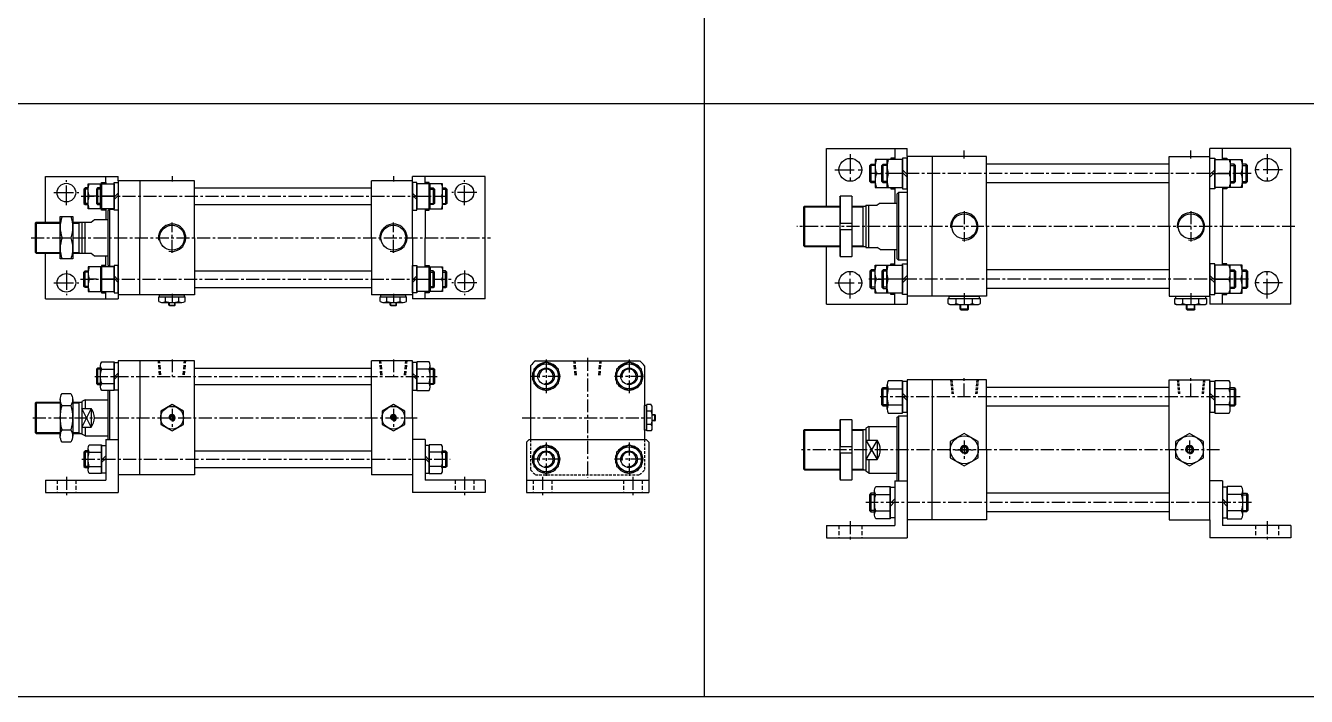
# Model space of a CAD drawing. Extents: x -819 to 7462, y 0 to 3630.
# Drawn here: x 2101 to 3336, y 2336 to 2983 of the extents above; entities that cross this region are included whole.
import ezdxf

# ---------------------------------------------------------------- set-up
doc = ezdxf.new("R2010")
doc.units = 0
doc.header["$LTSCALE"] = 10
doc.header["$MEASUREMENT"] = 0
for name, pattern in [('CENTER', [2, 1.25, -0.25, 0.25, -0.25]), ('CENTERX2', [4, 2.5, -0.5, 0.5, -0.5]), ('HIDDEN', [0.375, 0.25, -0.125]), ('HIDDENX2', [0.75, 0.5, -0.25])]:
    doc.linetypes.add(name, pattern=pattern)
doc.layers.get('0').update_dxf_attribs({"linetype": 'CONTINUOUS'})
for name, color, linetype in [('CEN', 1, 'CENTERX2'), ('CENTER', 1, 'CENTER'), ('DIM', 2, 'CONTINUOUS'), ('HID', 2, 'HIDDENX2'), ('Line', 7, 'CONTINUOUS'), ('ML', 7, 'CONTINUOUS'), ('THIN', 3, 'CONTINUOUS'), ('외형선', 3, 'CONTINUOUS'), ('중심선', 1, 'CENTER')]:
    doc.layers.add(name, color=color, linetype=linetype)

msp = doc.modelspace()

# ---------------------------------------------------------------- linework, layer by layer
for p, q in [((2755.7, 2336), (2755.7, 3630)), ((0, 2908), (4477.3, 2908)), ((2239, 2713.5), (2239.5, 2713)), ((2239, 2713.5), (2245, 2713.5)), ((2239.5, 2713), (2244.5, 2713)), ((2245, 2713.5), (2244.5, 2713)), ((2452.5, 2713.5), (2453, 2713)), ((2452.5, 2713.5), (2458.5, 2713.5)), ((2453, 2713), (2458, 2713)), ((2458.5, 2713.5), (2458, 2713)), ((2707.7, 2601.7), (2707.7, 2607.7)), ((2707.7, 2607.7), (2708.2, 2607.2)), ((2708.2, 2602.2), (2708.2, 2607.2)), ((2707.7, 2601.7), (2708.2, 2602.2)), ((0, 2336), (4477.3, 2336))]:
    msp.add_line(p, q)
at = {"color": 7, "linetype": 'Continuous'}
for p, q in [((2229.3, 2717), (2229.3, 2721.4)), ((2229.3, 2721.4), (2242, 2721.4)), ((2230, 2723.4), (2254, 2723.4)), ((2230, 2721.4), (2230, 2723.4)), ((2235.7, 2717), (2235.7, 2721.4)), ((2242, 2721.4), (2254.7, 2721.4)), ((2248.4, 2717), (2248.4, 2721.4)), ((2254, 2721.4), (2254, 2723.4)), ((2254.7, 2717), (2254.7, 2721.4)), ((2442.8, 2717), (2442.8, 2721.4)), ((2442.8, 2721.4), (2455.5, 2721.4)), ((2443.5, 2723.4), (2467.5, 2723.4)), ((2443.5, 2721.4), (2443.5, 2723.4)), ((2449.2, 2717), (2449.2, 2721.4)), ((2455.5, 2721.4), (2468.2, 2721.4)), ((2461.9, 2717), (2461.9, 2721.4)), ((2467.5, 2721.4), (2467.5, 2723.4)), ((2468.2, 2717), (2468.2, 2721.4)), ((2990.7, 2714.9), (2990.7, 2719.9)), ((2990.7, 2719.9), (2997, 2719.9)), ((2991.7, 2719.9), (2991.7, 2721.9)), ((2991.7, 2721.9), (3020.8, 2721.9)), ((2997, 2719.9), (3021.8, 2719.9)), ((2998.5, 2714.9), (2998.5, 2719.9)), ((3014, 2714.9), (3014, 2719.9)), ((3020.8, 2719.9), (3020.8, 2721.9)), ((3021.8, 2714.9), (3021.8, 2719.9)), ((3209.2, 2714.9), (3209.2, 2719.9)), ((3209.2, 2719.9), (3215.5, 2719.9)), ((3210.2, 2719.9), (3210.2, 2721.9)), ((3210.2, 2721.9), (3239.3, 2721.9)), ((3215.5, 2719.9), (3240.3, 2719.9)), ((3217, 2714.9), (3217, 2719.9)), ((3232.5, 2714.9), (3232.5, 2719.9)), ((3239.3, 2719.9), (3239.3, 2721.9)), ((3240.3, 2714.9), (3240.3, 2719.9)), ((2232.5, 2716), (2251.5, 2716)), ((2239, 2713.5), (2239, 2716)), ((2245, 2713.5), (2245, 2716)), ((2446, 2716), (2465, 2716)), ((2452.5, 2713.5), (2452.5, 2716)), ((2458.5, 2713.5), (2458.5, 2716)), ((2993.8, 2713.9), (3018.7, 2713.9)), ((3002.2, 2714.1), (3002.2, 2714.1)), ((3002.2, 2709.4), (3002.2, 2713.9)), ((3002.2, 2709.4), (3002.7, 2708.9)), ((3010.2, 2709.4), (3002.2, 2709.4)), ((3002.7, 2708.9), (3009.7, 2708.9)), ((3010.2, 2709.4), (3009.7, 2708.9)), ((3010.2, 2709.4), (3010.2, 2713.9)), ((3212.3, 2713.9), (3237.2, 2713.9)), ((3220.7, 2714.1), (3220.7, 2714.1)), ((3220.7, 2709.4), (3220.7, 2713.9)), ((3220.7, 2709.4), (3221.2, 2708.9)), ((3228.7, 2709.4), (3220.7, 2709.4)), ((3221.2, 2708.9), (3228.2, 2708.9)), ((3228.7, 2709.4), (3228.2, 2708.9)), ((3228.7, 2709.4), (3228.7, 2713.9)), ((2697.8, 2592.7), (2697.8, 2616.7)), ((2699.8, 2616.7), (2697.8, 2616.7)), ((2704.2, 2617.4), (2699.8, 2617.4)), ((2699.8, 2604.7), (2699.8, 2617.4)), ((2704.2, 2611.1), (2699.8, 2611.1)), ((2705.2, 2595.2), (2705.2, 2614.2)), ((2707.7, 2607.7), (2705.2, 2607.7)), ((2699.8, 2592), (2699.8, 2604.7)), ((2704.2, 2598.4), (2699.8, 2598.4)), ((2707.7, 2601.7), (2705.2, 2601.7)), ((2699.8, 2592.7), (2697.8, 2592.7)), ((2704.2, 2592), (2699.8, 2592))]:
    msp.add_line(p, q, dxfattribs=at)
for points in [[(2231, 2598.4), (2242, 2592), (2253, 2598.4), (2253, 2611.1), (2242, 2617.4), (2231, 2611.1)], [(2444.5, 2598.4), (2455.5, 2592), (2466.5, 2598.4), (2466.5, 2611.1), (2455.5, 2617.4), (2444.5, 2611.1)], [(2241.1, 2606.2), (2240.3, 2604.7), (2241.1, 2603.2), (2242.9, 2603.2), (2243.7, 2604.7), (2242.9, 2606.2)], [(2454.6, 2606.2), (2453.8, 2604.7), (2454.6, 2603.2), (2456.4, 2603.2), (2457.2, 2604.7), (2456.4, 2606.2)], [(2992.7, 2566.1), (3006.2, 2558.3), (3019.7, 2566.1), (3019.7, 2581.7), (3006.2, 2589.5), (2992.7, 2581.7)], [(3210, 2566.1), (3223.5, 2558.3), (3237, 2566.1), (3237, 2581.7), (3223.5, 2589.5), (3210, 2581.7)], [(3004.8, 2576.4), (3003.4, 2573.9), (3004.8, 2571.4), (3007.7, 2571.4), (3009.1, 2573.9), (3007.7, 2576.4)], [(3222.1, 2576.4), (3220.6, 2573.9), (3222.1, 2571.4), (3224.9, 2571.4), (3226.4, 2573.9), (3224.9, 2576.4)]]:
    msp.add_lwpolyline(points, close=True, dxfattribs=at)
for centre, radius in [((2242, 2604.7), 11), ((2242, 2604.7), 2.5), ((2455.5, 2604.7), 11), ((2455.5, 2604.7), 2.5), ((3006.2, 2573.9), 13.5), ((3223.5, 2573.9), 13.5), ((3006.2, 2573.9), 3.5), ((3223.5, 2573.9), 3.5)]:
    msp.add_circle(centre, radius, dxfattribs=at)
for centre, radius, start, end in [((2232.5, 2721.6), 5.62, 235.6158, 270), ((2232.5, 2721.6), 5.62, 235.6158, 304.3842), ((2242, 2737), 21, 252.412, 270), ((2242, 2737), 21, 270, 287.588), ((2251.5, 2721.6), 5.62, 235.6158, 304.3842), ((2446, 2721.6), 5.62, 235.6158, 270), ((2446, 2721.6), 5.62, 235.6158, 304.3842), ((2455.5, 2737), 21, 252.412, 270), ((2455.5, 2737), 21, 270, 287.588), ((2465, 2721.6), 5.62, 235.6158, 304.3842), ((2993.8, 2719.5), 5.62, 235.6158, 270), ((2994.6, 2722.1), 8.22, 241.7006, 298.2994), ((3006.2, 2745.2), 31.3, 255.6172, 270.0141), ((3006.3, 2745.2), 31.3, 269.9859, 284.3828), ((3017.9, 2722.1), 8.22, 241.7006, 298.2994), ((3212.3, 2719.5), 5.62, 235.6158, 270), ((3213.1, 2722.1), 8.22, 241.7006, 298.2994), ((3224.7, 2745.2), 31.3, 255.6172, 270.0141), ((3224.8, 2745.2), 31.3, 269.9859, 284.3828), ((3236.4, 2722.1), 8.22, 241.7006, 298.2994), ((2699.6, 2614.2), 5.62, 325.6158, 34.3842), ((2684.2, 2604.7), 21, 0, 17.588), ((2684.2, 2604.7), 21, 342.412, 0), ((2699.6, 2595.2), 5.62, 325.6158, 34.3842), ((2699.6, 2595.2), 5.62, 325.6158, 0)]:
    msp.add_arc(centre, radius, start, end, dxfattribs=at)
at = {"layer": 'CEN', "color": 1, "linetype": 'CENTER', "ltscale": 1.5}
for p, q in [((2896.2, 2858.9), (2896.2, 2828.9)), ((3298.2, 2858.9), (3298.2, 2828.9)), ((2881.2, 2843.9), (2911.2, 2843.9)), ((3313.2, 2843.9), (3283.2, 2843.9)), ((2140, 2809.9), (2140, 2833.9)), ((2524, 2809.9), (2524, 2833.9)), ((2128, 2821.9), (2152, 2821.9)), ((2536, 2821.9), (2512, 2821.9)), ((2140, 2746.9), (2140, 2722.9)), ((2524, 2746.9), (2524, 2722.9)), ((2896.2, 2719.9), (2896.2, 2749.9)), ((3298.2, 2719.9), (3298.2, 2749.9)), ((2128, 2734.9), (2152, 2734.9)), ((2536, 2734.9), (2512, 2734.9)), ((2881.2, 2734.9), (2911.2, 2734.9)), ((3313.2, 2734.9), (3283.2, 2734.9))]:
    msp.add_line(p, q, dxfattribs=at)
at = {"layer": 'CEN', "color": 1, "linetype": 'CENTER'}
for p, q in [((2140, 2547.7), (2140, 2529.7)), ((2524, 2547.7), (2524, 2529.7)), ((2599.3, 2547.7), (2599.3, 2529.7)), ((2686.3, 2547.7), (2686.3, 2529.7)), ((2896.2, 2504.9), (2896.2, 2484.9)), ((3298.2, 2504.9), (3298.2, 2484.9))]:
    msp.add_line(p, q, dxfattribs=at)
at = {"layer": 'CENTER'}
for p, q in [((2602.8, 2660.8), (2602.8, 2628.6)), ((2682.8, 2660.8), (2682.8, 2628.6)), ((2616.8, 2644.7), (2588.8, 2644.7)), ((2696.8, 2644.7), (2668.8, 2644.7)), ((2602.8, 2580.8), (2602.8, 2548.6)), ((2682.8, 2580.8), (2682.8, 2548.6)), ((2616.8, 2564.7), (2588.8, 2564.7)), ((2696.8, 2564.7), (2668.8, 2564.7))]:
    msp.add_line(p, q, dxfattribs=at)
at = {"layer": 'DIM'}
for p, q in [((2239.5, 2713), (2239.5, 2716)), ((2244.5, 2713), (2244.5, 2716)), ((2453, 2713), (2453, 2716)), ((2458, 2713), (2458, 2716)), ((2708.2, 2607.2), (2705.2, 2607.2)), ((2708.2, 2602.2), (2705.2, 2602.2))]:
    msp.add_line(p, q, dxfattribs=at)
for centre in [(2242, 2604.7), (2455.5, 2604.7)]:
    msp.add_arc(centre, 3, 270, 180, dxfattribs=at)
at = {"layer": 'HID', "color": 6, "linetype": 'HIDDEN', "ltscale": 1.5}
for p, q in [((2131, 2544.7), (2131, 2532.7)), ((2149, 2544.7), (2149, 2532.7)), ((2515, 2544.7), (2515, 2532.7)), ((2533, 2544.7), (2533, 2532.7)), ((2590.3, 2544.7), (2590.3, 2532.7)), ((2608.3, 2544.7), (2608.3, 2532.7)), ((2677.3, 2544.7), (2677.3, 2532.7)), ((2695.3, 2544.7), (2695.3, 2532.7)), ((2885.2, 2500.9), (2885.2, 2488.9)), ((2907.2, 2500.9), (2907.2, 2488.9)), ((3287.2, 2500.9), (3287.2, 2488.9)), ((3309.2, 2500.9), (3309.2, 2488.9))]:
    msp.add_line(p, q, dxfattribs=at)
at = {"layer": 'Line', "color": 6, "linetype": 'HIDDEN'}
for p, q in [((2993, 2641.4), (2994.3, 2627.4)), ((2994.2, 2641.4), (2995.5, 2626.8)), ((3018.3, 2641.4), (3017, 2626.8)), ((3019.5, 2641.4), (3018.2, 2627.4)), ((3211.5, 2641.4), (3212.8, 2627.4)), ((3212.7, 2641.4), (3214, 2626.8)), ((3236.8, 2641.4), (3235.5, 2626.8)), ((3238, 2641.4), (3236.7, 2627.4))]:
    msp.add_line(p, q, dxfattribs=at)
at = {"layer": 'ML'}
for p, q in [((2873.2, 2864.4), (2951.2, 2864.4)), ((2873.2, 2808.9), (2873.2, 2864.4)), ((2939.2, 2864.4), (2939.2, 2853.9)), ((2951.2, 2856.9), (2951.2, 2864.4)), ((2951.2, 2856.9), (2951.2, 2721.9)), ((2975.2, 2856.9), (2951.2, 2856.9)), ((3210.3, 2856.9), (3236.7, 2856.9)), ((3321.2, 2864.4), (3243.2, 2864.4)), ((3255.2, 2853.9), (3255.2, 2864.4)), ((3321.2, 2789.4), (3321.2, 2864.4)), ((2916.5, 2831.4), (2916.5, 2849.4)), ((2928, 2831.4), (2928, 2849.4)), ((2939.2, 2853.9), (2939.2, 2853.9)), ((2946.6, 2844), (2951.2, 2839.4)), ((3247.8, 2844), (3243.2, 2839.4)), ((3255.2, 2853.9), (3255.2, 2853.9)), ((3266.5, 2831.4), (3266.5, 2849.4)), ((3278, 2831.4), (3278, 2849.4)), ((2120, 2793.4), (2120, 2837.4)), ((2120, 2837.4), (2190, 2837.4)), ((2178, 2830.5), (2178, 2837.4)), ((2190, 2833.4), (2190, 2837.4)), ((2190, 2833.4), (2190, 2719.4)), ((2211, 2833.4), (2190, 2833.4)), ((2544, 2837.4), (2474, 2837.4)), ((2474, 2833.4), (2474, 2837.4)), ((2486, 2830.5), (2486, 2837.4)), ((2544, 2778.4), (2544, 2837.4)), ((2921.4, 2840.4), (2926.6, 2840.4)), ((2946.6, 2840.4), (2932.9, 2840.4)), ((2946.6, 2841.4), (2951.2, 2836.8)), ((3247.8, 2841.4), (3243.2, 2836.8)), ((3247.8, 2840.4), (3261.6, 2840.4)), ((3273.1, 2840.4), (3267.8, 2840.4)), ((2158.1, 2826.4), (2158.1, 2810.4)), ((2169, 2818.4), (2162.1, 2818.4)), ((2170.1, 2826.4), (2170.1, 2810.4)), ((2186, 2818.4), (2174.1, 2818.4)), ((2186, 2817.5), (2190, 2821.5)), ((2186, 2815.3), (2190, 2819.3)), ((2478, 2817.5), (2474, 2821.5)), ((2478, 2815.3), (2474, 2819.3)), ((2478, 2818.4), (2489.9, 2818.4)), ((2493.9, 2826.4), (2493.9, 2810.4)), ((2495, 2818.4), (2501.9, 2818.4)), ((2505.9, 2826.4), (2505.9, 2810.4)), ((2886.1, 2817.9), (2886.6, 2818.4)), ((2886.1, 2817.9), (2886.1, 2760.9)), ((2886.6, 2818.4), (2886.6, 2792.4)), ((2897.6, 2818.4), (2886.6, 2818.4)), ((2897.6, 2818.4), (2897.6, 2792.4)), ((2897.6, 2818.4), (2898.1, 2817.9)), ((2898.1, 2760.9), (2898.1, 2817.9)), ((2939.2, 2826.9), (2939.2, 2811.9)), ((2941.2, 2820.4), (2942.7, 2821.9)), ((2941.2, 2820.4), (2941.2, 2758.4)), ((2942.7, 2821.9), (2942.7, 2756.9)), ((3255.2, 2826.9), (3255.2, 2789.4)), ((2178, 2805.1), (2178, 2795.9)), ((2180, 2804.4), (2181.5, 2805.9)), ((2181.5, 2805.9), (2181.5, 2750.9)), ((2486, 2805.1), (2486, 2778.4)), ((2851.2, 2807.9), (2852.2, 2808.9)), ((2851.2, 2807.9), (2851.2, 2770.9)), ((2852.2, 2808.9), (2852.2, 2769.9)), ((2908.2, 2808.9), (2908.2, 2769.9)), ((2911.2, 2809.9), (2911.2, 2768.9)), ((2914.2, 2768.9), (2914.2, 2809.9)), ((2925.2, 2811.9), (2922.2, 2809.9)), ((2110, 2792.4), (2111, 2793.4)), ((2110, 2792.4), (2110, 2764.4)), ((2111, 2793.4), (2111, 2763.4)), ((2152, 2793.4), (2152, 2763.4)), ((2155, 2793.4), (2155, 2763.4)), ((2158, 2763.4), (2158, 2793.4)), ((2164, 2793.4), (2167, 2795.9)), ((2180, 2804.4), (2180, 2752.4)), ((2886.1, 2792.4), (2898.1, 2792.4)), ((2886.1, 2786.4), (2898.1, 2786.4)), ((2886.6, 2786.4), (2886.6, 2760.4)), ((2897.6, 2786.4), (2897.6, 2760.4)), ((3255.2, 2751.9), (3255.2, 2789.4)), ((3321.2, 2714.4), (3321.2, 2789.4)), ((2135.9, 2778.4), (2144.2, 2778.4)), ((2486, 2751.7), (2486, 2778.4)), ((2544, 2719.4), (2544, 2778.4)), ((2851.2, 2770.9), (2852.2, 2769.9)), ((2873.2, 2714.4), (2873.2, 2769.9)), ((2925.2, 2766.9), (2922.2, 2768.9)), ((2110, 2764.4), (2111, 2763.4)), ((2120, 2719.4), (2120, 2763.4)), ((2164, 2763.4), (2167, 2760.9)), ((2178, 2751.7), (2178, 2760.9)), ((2886.1, 2760.9), (2886.6, 2760.4)), ((2886.6, 2760.4), (2897.6, 2760.4)), ((2897.6, 2760.4), (2898.1, 2760.9)), ((2939.2, 2751.9), (2939.2, 2766.9)), ((2942.7, 2756.9), (2941.2, 2758.4)), ((2158.1, 2730.4), (2158.1, 2746.4)), ((2180, 2752.4), (2181.5, 2750.9)), ((2493.9, 2730.4), (2493.9, 2746.4)), ((2505.9, 2730.4), (2505.9, 2746.4)), ((2916.5, 2747.4), (2916.5, 2729.4)), ((2928, 2747.4), (2928, 2729.4)), ((3266.5, 2747.4), (3266.5, 2729.4)), ((3278, 2747.4), (3278, 2729.4)), ((2169, 2738.4), (2162.1, 2738.4)), ((2186, 2738.4), (2174.1, 2738.4)), ((2186, 2741.5), (2190, 2737.5)), ((2186, 2739.3), (2190, 2735.3)), ((2478, 2741.5), (2474, 2737.5)), ((2478, 2739.3), (2474, 2735.3)), ((2478, 2738.4), (2489.9, 2738.4)), ((2495, 2738.4), (2501.9, 2738.4)), ((2921.4, 2738.4), (2926.6, 2738.4)), ((2946.6, 2738.4), (2932.9, 2738.4)), ((2946.6, 2737.4), (2951.2, 2742)), ((2946.6, 2734.8), (2951.2, 2739.4)), ((3247.8, 2737.4), (3243.2, 2742)), ((3247.8, 2734.8), (3243.2, 2739.4)), ((3247.8, 2738.4), (3261.6, 2738.4)), ((3273.1, 2738.4), (3267.8, 2738.4)), ((2120, 2719.4), (2190, 2719.4)), ((2178, 2719.4), (2178, 2726.3)), ((2211, 2723.4), (2190, 2723.4)), ((2544, 2719.4), (2474, 2719.4)), ((2486, 2719.4), (2486, 2726.3)), ((2939.2, 2714.4), (2939.2, 2724.9)), ((2939.2, 2724.9), (2939.2, 2724.9)), ((2975.2, 2721.9), (2951.2, 2721.9)), ((2951.2, 2721.9), (2951.2, 2714.4)), ((3243.2, 2721.9), (3243.2, 2714.4)), ((3255.2, 2714.4), (3255.2, 2724.9)), ((3255.2, 2724.9), (3255.2, 2724.9)), ((2873.2, 2714.4), (2951.2, 2714.4)), ((3321.2, 2714.4), (3243.2, 2714.4)), ((2211, 2659.7), (2190, 2659.7)), ((2190, 2659.7), (2190, 2549.7)), ((2592.5, 2659.7), (2693, 2659.7)), ((2170.1, 2652.7), (2170.1, 2636.7)), ((2173, 2634.3), (2173, 2655.1)), ((2174.1, 2651.7), (2186, 2651.7)), ((2186, 2643.9), (2190, 2647.9)), ((2186, 2641.6), (2190, 2645.6)), ((2478, 2643.9), (2474, 2647.9)), ((2478, 2641.6), (2474, 2645.6)), ((2489.9, 2651.7), (2478, 2651.7)), ((2491, 2634.3), (2491, 2655.1)), ((2493.9, 2652.7), (2493.9, 2636.7)), ((2587.8, 2655), (2587.8, 2583.7)), ((2697.8, 2655), (2697.8, 2583.7)), ((2174.1, 2637.8), (2186, 2637.8)), ((2489.9, 2637.8), (2478, 2637.8)), ((2928, 2615.9), (2928, 2633.9)), ((2931.6, 2636.6), (2931.6, 2613.2)), ((2932.9, 2632.7), (2946.6, 2632.7)), ((2975.2, 2641.4), (2951.2, 2641.4)), ((2951.2, 2641.4), (2951.2, 2506.4)), ((3210.3, 2641.4), (3236.7, 2641.4)), ((3261.6, 2632.7), (3247.8, 2632.7)), ((3262.8, 2613.2), (3262.8, 2636.6)), ((3266.5, 2633.9), (3266.5, 2615.9)), ((2110, 2618.7), (2111, 2619.7)), ((2111, 2619.7), (2111, 2589.7)), ((2134.1, 2622.3), (2134.1, 2587.1)), ((2146.1, 2622.3), (2146.1, 2587.1)), ((2152, 2619.7), (2152, 2589.7)), ((2158, 2622.2), (2155, 2620.5)), ((2155, 2620.5), (2155, 2589)), ((2158, 2622.2), (2158, 2613.7)), ((2180, 2630.9), (2180, 2583.7)), ((2181.5, 2630.9), (2181.5, 2583.7)), ((2946.6, 2628.5), (2951.2, 2623.9)), ((2946.6, 2625.9), (2951.2, 2621.3)), ((3247.8, 2623.9), (3243.2, 2628.5)), ((3247.8, 2621.3), (3243.2, 2625.9)), ((2110, 2618.7), (2110, 2590.7)), ((2135.9, 2616.5), (2144.2, 2616.5)), ((2155, 2613.7), (2164, 2613.7)), ((2164, 2613.7), (2164, 2595.7)), ((2932.9, 2617.1), (2946.6, 2617.1)), ((3261.6, 2617.1), (3247.8, 2617.1)), ((2155, 2595.7), (2164, 2595.7)), ((2158, 2595.7), (2158, 2587.2)), ((2886.1, 2602.4), (2886.6, 2602.9)), ((2886.1, 2602.4), (2886.1, 2545.4)), ((2886.6, 2602.9), (2886.6, 2576.9)), ((2897.6, 2602.9), (2886.6, 2602.9)), ((2897.6, 2602.9), (2897.6, 2576.9)), ((2897.6, 2602.9), (2898.1, 2602.4)), ((2898.1, 2545.4), (2898.1, 2602.4)), ((2914.2, 2596.4), (2911.2, 2594.7)), ((2911.2, 2594.7), (2911.2, 2553.1)), ((2914.2, 2596.4), (2914.2, 2583.2)), ((2941.2, 2604.9), (2942.7, 2606.4)), ((2941.2, 2604.9), (2941.2, 2543.9)), ((2942.7, 2606.4), (2942.7, 2543.9)), ((2110, 2590.7), (2111, 2589.7)), ((2135.9, 2593), (2144.2, 2593)), ((2158, 2587.2), (2155, 2589)), ((2178, 2583.7), (2178, 2544.7)), ((2178, 2583.7), (2190, 2583.7)), ((2486, 2583.7), (2474, 2583.7)), ((2486, 2583.7), (2486, 2544.7)), ((2586.3, 2583.7), (2583.8, 2581.2)), ((2586.3, 2583.7), (2699.3, 2583.7)), ((2699.3, 2583.7), (2701.8, 2581.2)), ((2851.2, 2592.4), (2852.2, 2593.4)), ((2851.2, 2592.4), (2851.2, 2555.4)), ((2852.2, 2593.4), (2852.2, 2554.4)), ((2908.2, 2593.4), (2908.2, 2554.4)), ((2911.2, 2583.2), (2922.2, 2583.2)), ((2922.2, 2583.2), (2922.2, 2564.6)), ((2158.1, 2572.7), (2158.1, 2556.7)), ((2161, 2554.3), (2161, 2575.1)), ((2162.1, 2571.7), (2174, 2571.7)), ((2501.9, 2571.7), (2490, 2571.7)), ((2503, 2554.3), (2503, 2575.1)), ((2505.9, 2572.7), (2505.9, 2556.7)), ((2583.8, 2581.2), (2583.8, 2532.7)), ((2701.8, 2581.2), (2701.8, 2532.7)), ((2886.1, 2576.9), (2898.1, 2576.9)), ((2886.1, 2570.9), (2898.1, 2570.9)), ((2886.6, 2570.9), (2886.6, 2544.9)), ((2897.6, 2570.9), (2897.6, 2544.9)), ((2162.1, 2557.8), (2174, 2557.8)), ((2174, 2563.9), (2178, 2567.9)), ((2174, 2561.6), (2178, 2565.6)), ((2490, 2563.9), (2486, 2567.9)), ((2490, 2561.6), (2486, 2565.6)), ((2501.9, 2557.8), (2490, 2557.8)), ((2911.2, 2564.6), (2922.2, 2564.6)), ((2914.2, 2564.6), (2914.2, 2551.4)), ((2211, 2549.7), (2190, 2549.7)), ((2190, 2549.7), (2190, 2532.7)), ((2474, 2549.7), (2474, 2532.7)), ((2851.2, 2555.4), (2852.2, 2554.4)), ((2886.1, 2545.4), (2886.6, 2544.9)), ((2897.6, 2544.9), (2898.1, 2545.4)), ((2914.2, 2551.4), (2911.2, 2553.1)), ((2120, 2544.7), (2120, 2532.7)), ((2120, 2544.7), (2178, 2544.7)), ((2544, 2544.7), (2486, 2544.7)), ((2544, 2544.7), (2544, 2532.7)), ((2583.8, 2544.7), (2701.8, 2544.7)), ((2886.6, 2544.9), (2897.6, 2544.9)), ((2919.6, 2511.2), (2919.6, 2534.6)), ((2939.2, 2543.9), (2939.2, 2500.9)), ((2939.2, 2543.9), (2951.2, 2543.9)), ((3255.2, 2543.9), (3243.2, 2543.9)), ((3255.2, 2543.9), (3255.2, 2500.9)), ((3274.8, 2511.2), (3274.8, 2534.6)), ((2120, 2532.7), (2190, 2532.7)), ((2544, 2532.7), (2474, 2532.7)), ((2583.8, 2532.7), (2701.8, 2532.7)), ((2916, 2531.9), (2916, 2513.9)), ((2920.9, 2530.7), (2934.6, 2530.7)), ((2934.6, 2521.9), (2939.2, 2526.5)), ((2934.6, 2519.3), (2939.2, 2523.9)), ((3259.8, 2521.9), (3255.2, 2526.5)), ((3259.8, 2519.3), (3255.2, 2523.9)), ((3273.6, 2530.7), (3259.8, 2530.7)), ((3278.5, 2531.9), (3278.5, 2513.9)), ((2920.9, 2515.1), (2934.6, 2515.1)), ((3273.6, 2515.1), (3259.8, 2515.1)), ((2873.2, 2500.9), (2873.2, 2488.9)), ((2873.2, 2500.9), (2939.2, 2500.9)), ((2975.2, 2506.4), (2951.2, 2506.4)), ((2951.2, 2506.4), (2951.2, 2488.9)), ((3243.2, 2506.4), (3243.2, 2488.9)), ((3321.2, 2500.9), (3255.2, 2500.9)), ((3321.2, 2500.9), (3321.2, 2488.9)), ((2873.2, 2488.9), (2951.2, 2488.9)), ((3321.2, 2488.9), (3243.2, 2488.9))]:
    msp.add_line(p, q, dxfattribs=at)
at = {"layer": 'ML', "color": 1, "linetype": 'CENTER'}
for p, q in [((3006.2, 2854.8), (3006.2, 2862.5)), ((3224.7, 2854.8), (3224.7, 2862.5)), ((2242, 2837.9), (2242, 2832.6)), ((2455.5, 2837.9), (2455.5, 2832.6)), ((2242, 2763.8), (2242, 2793)), ((2455.5, 2763.8), (2455.5, 2793)), ((3006.2, 2803.9), (3006.2, 2774.8)), ((3224.7, 2803.9), (3224.7, 2774.8)), ((2242, 2724.3), (2242, 2715.4)), ((2455.5, 2724.3), (2455.5, 2715.4)), ((3006.2, 2724.9), (3006.2, 2713.3)), ((3224.7, 2724.9), (3224.7, 2713.3)), ((2642.8, 2662.5), (2642.8, 2547)), ((3006.2, 2625.3), (3006.2, 2643.1)), ((3224.7, 2625.3), (3224.7, 2643.1)), ((2242, 2613.5), (2242, 2595.9)), ((2455.5, 2613.5), (2455.5, 2595.9)), ((2579.6, 2604.7), (2703.7, 2604.7)), ((3006.2, 2582.7), (3006.2, 2565.1)), ((3223.5, 2582.7), (3223.5, 2565.1)), ((2997.4, 2573.9), (3015, 2573.9))]:
    msp.add_line(p, q, dxfattribs=at)
at = {"layer": 'ML', "color": 2}
for p, q in [((2908.2, 2808.1), (2909.5, 2808.9)), ((2152, 2792.6), (2153.3, 2793.4)), ((2908.2, 2770.6), (2909.5, 2769.9)), ((2152, 2764.1), (2153.3, 2763.4)), ((3002.7, 2714.1), (3002.7, 2714.1)), ((3002.7, 2708.9), (3002.7, 2713.9)), ((3009.7, 2708.9), (3009.7, 2713.9)), ((3221.2, 2714.1), (3221.2, 2714.1)), ((3221.2, 2708.9), (3221.2, 2713.9)), ((3228.2, 2708.9), (3228.2, 2713.9)), ((2152, 2619), (2153.3, 2619.7)), ((2164, 2613.7), (2155, 2595.7)), ((2164, 2595.7), (2155, 2613.7)), ((2152, 2590.5), (2153.3, 2589.7)), ((2908.2, 2592.7), (2909.5, 2593.4)), ((2911.2, 2583.2), (2922.2, 2564.6)), ((2922.2, 2583.2), (2911.2, 2564.6)), ((2908.2, 2555.2), (2909.5, 2554.4))]:
    msp.add_line(p, q, dxfattribs=at)
at = {"layer": 'ML', "color": 2, "linetype": 'Continuous'}
for p, q in [((2110.3, 2792.6), (2134.1, 2792.6)), ((2146.1, 2792.6), (2152, 2792.6)), ((2110.3, 2764.1), (2134.1, 2764.1)), ((2146.1, 2764.1), (2152, 2764.1)), ((2110.3, 2619), (2134.1, 2619)), ((2146.1, 2619), (2152, 2619)), ((2110.3, 2590.5), (2134.1, 2590.5)), ((2146.1, 2590.5), (2152, 2590.5))]:
    msp.add_line(p, q, dxfattribs=at)
at = {"layer": 'ML', "color": 7, "linetype": 'Continuous'}
for p, q in [((2111, 2793.4), (2134.1, 2793.4)), ((2146.1, 2793.4), (2164, 2793.4)), ((2167, 2795.9), (2180, 2795.9)), ((2111, 2763.4), (2134.1, 2763.4)), ((2146.1, 2763.4), (2164, 2763.4)), ((2167, 2760.9), (2180, 2760.9)), ((2111, 2619.7), (2134.1, 2619.7)), ((2146.1, 2619.7), (2155, 2619.7)), ((2158, 2622.2), (2180, 2622.2)), ((2111, 2589.7), (2134.1, 2589.7)), ((2146.1, 2589.7), (2155, 2589.7)), ((2158, 2587.2), (2180, 2587.2))]:
    msp.add_line(p, q, dxfattribs=at)
at = {"layer": 'ML', "color": 6, "linetype": 'HIDDEN', "ltscale": 1.5}
for p, q in [((2230, 2646.1), (2228.8, 2659.7)), ((2231.3, 2646.1), (2230, 2659.7)), ((2252.8, 2646.1), (2254, 2659.7)), ((2254, 2646.1), (2255.3, 2659.7)), ((2443.5, 2646), (2442.3, 2659.7)), ((2444.8, 2646), (2443.5, 2659.7)), ((2466.3, 2646), (2467.5, 2659.7)), ((2467.5, 2646), (2468.8, 2659.7)), ((2630.8, 2646), (2629.5, 2659.7)), ((2632, 2646), (2630.8, 2659.7)), ((2653.5, 2646), (2654.8, 2659.7)), ((2654.8, 2646), (2656, 2659.7))]:
    msp.add_line(p, q, dxfattribs=at)
at = {"layer": 'ML', "color": 6, "linetype": 'HIDDEN'}
for p, q in [((2587.8, 2583.7), (2587.8, 2554.5)), ((2697.8, 2583.7), (2697.8, 2554.5)), ((2592.5, 2549.7), (2693, 2549.7))]:
    msp.add_line(p, q, dxfattribs=at)
at = {"layer": 'ML'}
for points in [[(2939.2, 2855.2), (2935.2, 2855.2), (2935.2, 2853.9)], [(2951.2, 2825.6), (2951.2, 2855.2), (2946.6, 2855.2), (2946.6, 2825.6), (2951.2, 2825.6)], [(3243.2, 2825.6), (3243.2, 2855.2), (3247.8, 2855.2), (3247.8, 2825.6), (3243.2, 2825.6)], [(3255.2, 2855.2), (3259.3, 2855.2), (3259.3, 2853.9)], [(2920.2, 2831.4), (2916.5, 2831.4), (2915.2, 2832.7), (2915.2, 2848), (2916.5, 2849.4), (2920.2, 2849.4)], [(2935.2, 2853.9), (2920.2, 2853.9), (2920.2, 2826.9), (2935.2, 2826.9)], [(2931.6, 2831.4), (2928, 2831.4), (2926.6, 2832.7), (2926.6, 2848), (2928, 2849.4), (2931.6, 2849.4)], [(3259.3, 2853.9), (3274.3, 2853.9), (3274.3, 2826.9), (3259.3, 2826.9)], [(3262.8, 2831.4), (3266.5, 2831.4), (3267.8, 2832.7), (3267.8, 2848), (3266.5, 2849.4), (3262.8, 2849.4)], [(3274.3, 2831.4), (3278, 2831.4), (3279.3, 2832.7), (3279.3, 2848), (3278, 2849.4), (3274.3, 2849.4)], [(2178, 2806.4), (2178, 2805.1), (2174, 2805.1), (2174, 2831.7), (2178, 2831.7)], [(2178, 2831.7), (2178, 2830.4)], [(2190, 2831.7), (2190, 2805.1), (2186, 2805.1), (2186, 2831.7), (2190, 2831.7)], [(2474, 2831.7), (2474, 2805.1), (2478, 2805.1), (2478, 2831.7), (2474, 2831.7)], [(2486, 2806.4), (2486, 2805.1), (2490, 2805.1), (2490, 2831.7), (2486, 2831.7)], [(2486, 2831.7), (2486, 2830.4)], [(2161, 2826.4), (2158.1, 2826.4), (2157, 2825.3), (2157, 2811.5), (2158.1, 2810.4), (2161, 2810.4)], [(2173, 2826.4), (2170.1, 2826.4), (2169, 2825.3), (2169, 2811.5), (2170.1, 2810.4), (2173, 2810.4)], [(2491, 2826.4), (2493.9, 2826.4), (2495, 2825.3), (2495, 2811.5), (2493.9, 2810.4), (2491, 2810.4)], [(2503, 2826.4), (2505.9, 2826.4), (2507, 2825.3), (2507, 2811.5), (2505.9, 2810.4), (2503, 2810.4)], [(2935.2, 2826.9), (2935.2, 2825.6), (2939.2, 2825.6)], [(3259.3, 2826.9), (3259.3, 2825.6), (3255.2, 2825.6)], [(2161, 2730.4), (2158.1, 2730.4), (2157, 2731.5), (2157, 2745.3), (2158.1, 2746.4), (2161, 2746.4)], [(2178, 2750.4), (2178, 2751.7), (2174, 2751.7), (2174, 2725.1), (2178, 2725.1)], [(2190, 2725.1), (2190, 2751.7), (2186, 2751.7), (2186, 2725.1), (2190, 2725.1)], [(2474, 2725.1), (2474, 2751.7), (2478, 2751.7), (2478, 2725.1), (2474, 2725.1)], [(2486, 2750.4), (2486, 2751.7), (2490, 2751.7), (2490, 2725.1), (2486, 2725.1)], [(2491, 2730.4), (2493.9, 2730.4), (2495, 2731.5), (2495, 2745.3), (2493.9, 2746.4), (2491, 2746.4)], [(2503, 2730.4), (2505.9, 2730.4), (2507, 2731.5), (2507, 2745.3), (2505.9, 2746.4), (2503, 2746.4)], [(2920.2, 2747.4), (2916.5, 2747.4), (2915.2, 2746), (2915.2, 2730.7), (2916.5, 2729.4), (2920.2, 2729.4)], [(2935.2, 2724.9), (2920.2, 2724.9), (2920.2, 2751.9), (2935.2, 2751.9)], [(2931.6, 2747.4), (2928, 2747.4), (2926.6, 2746), (2926.6, 2730.7), (2928, 2729.4), (2931.6, 2729.4)], [(2935.2, 2751.9), (2935.2, 2753.2), (2939.2, 2753.2)], [(2951.2, 2753.2), (2951.2, 2723.6), (2946.6, 2723.6), (2946.6, 2753.2), (2951.2, 2753.2)], [(3243.2, 2753.2), (3243.2, 2723.6), (3247.8, 2723.6), (3247.8, 2753.2), (3243.2, 2753.2)], [(3259.3, 2751.9), (3259.3, 2753.2), (3255.2, 2753.2)], [(3259.3, 2724.9), (3274.3, 2724.9), (3274.3, 2751.9), (3259.3, 2751.9)], [(3262.8, 2747.4), (3266.5, 2747.4), (3267.8, 2746), (3267.8, 2730.7), (3266.5, 2729.4), (3262.8, 2729.4)], [(3274.3, 2747.4), (3278, 2747.4), (3279.3, 2746), (3279.3, 2730.7), (3278, 2729.4), (3274.3, 2729.4)], [(2178, 2725.1), (2178, 2726.4)], [(2486, 2725.1), (2486, 2726.4)], [(2939.2, 2723.6), (2935.2, 2723.6), (2935.2, 2724.9)], [(3255.2, 2723.6), (3259.3, 2723.6), (3259.3, 2724.9)], [(2190, 2658), (2190, 2631.4), (2186, 2631.4), (2186, 2658), (2190, 2658)], [(2474, 2658), (2474, 2631.4), (2478, 2631.4), (2478, 2658), (2474, 2658)], [(2590.8, 2651.7), (2590.8, 2637.8), (2602.8, 2630.9), (2614.8, 2637.8), (2614.8, 2651.7), (2602.8, 2658.6), (2590.8, 2651.7)], [(2670.8, 2651.7), (2670.8, 2637.8), (2682.8, 2630.9), (2694.8, 2637.8), (2694.8, 2651.7), (2682.8, 2658.6), (2670.8, 2651.7)], [(2173, 2652.7), (2170.1, 2652.7), (2169, 2651.6), (2169, 2637.8), (2170.1, 2636.7), (2173, 2636.7)], [(2491, 2652.7), (2493.9, 2652.7), (2495, 2651.6), (2495, 2637.8), (2493.9, 2636.7), (2491, 2636.7)], [(2931.6, 2615.9), (2928, 2615.9), (2926.6, 2617.3), (2926.6, 2632.5), (2928, 2633.9), (2931.6, 2633.9)], [(2951.2, 2610.1), (2951.2, 2639.7), (2946.6, 2639.7), (2946.6, 2610.1), (2951.2, 2610.1)], [(3243.2, 2639.7), (3243.2, 2610.1), (3247.8, 2610.1), (3247.8, 2639.7), (3243.2, 2639.7)], [(3262.8, 2633.9), (3266.5, 2633.9), (3267.8, 2632.5), (3267.8, 2617.3), (3266.5, 2615.9), (3262.8, 2615.9)], [(2161, 2572.7), (2158.1, 2572.7), (2157, 2571.6), (2157, 2557.8), (2158.1, 2556.7), (2161, 2556.7)], [(2178, 2578), (2178, 2551.4), (2174, 2551.4), (2174, 2578), (2178, 2578)], [(2486, 2578), (2486, 2551.4), (2490, 2551.4), (2490, 2578), (2486, 2578)], [(2503, 2572.7), (2505.9, 2572.7), (2507, 2571.6), (2507, 2557.8), (2505.9, 2556.7), (2503, 2556.7)], [(2590.8, 2571.7), (2590.8, 2557.8), (2602.8, 2550.9), (2614.8, 2557.8), (2614.8, 2571.7), (2602.8, 2578.6), (2590.8, 2571.7)], [(2670.8, 2571.7), (2670.8, 2557.8), (2682.8, 2550.9), (2694.8, 2557.8), (2694.8, 2571.7), (2682.8, 2578.6), (2670.8, 2571.7)], [(2939.2, 2537.7), (2939.2, 2508.1), (2934.6, 2508.1), (2934.6, 2537.7), (2939.2, 2537.7)], [(3255.2, 2537.7), (3255.2, 2508.1), (3259.8, 2508.1), (3259.8, 2537.7), (3255.2, 2537.7)], [(2919.6, 2531.9), (2916, 2531.9), (2914.6, 2530.5), (2914.6, 2515.3), (2916, 2513.9), (2919.6, 2513.9)], [(3274.8, 2531.9), (3278.5, 2531.9), (3279.8, 2530.5), (3279.8, 2515.3), (3278.5, 2513.9), (3274.8, 2513.9)]]:
    msp.add_lwpolyline(points, dxfattribs=at)
for points in [[(2921.4, 2853.9, 0.178633), (2921.4, 2840.4, 0.178633), (2921.4, 2826.9)], [(2932.9, 2853.9, 0.178633), (2932.9, 2840.4, 0.178633), (2932.9, 2826.9)], [(3261.6, 2853.9, -0.178633), (3261.6, 2840.4, -0.178633), (3261.6, 2826.9)], [(3273.1, 2853.9, -0.178633), (3273.1, 2840.4, -0.178633), (3273.1, 2826.9)], [(2162.1, 2806.4, -0.178633), (2162.1, 2818.4, -0.178633), (2162.1, 2830.4)], [(2174.1, 2806.4, -0.178633), (2174.1, 2818.4, -0.178633), (2174.1, 2830.4)], [(2489.9, 2806.4, 0.178633), (2489.9, 2818.4, 0.178633), (2489.9, 2830.4)], [(2501.9, 2806.4, 0.178633), (2501.9, 2818.4, 0.178633), (2501.9, 2830.4)], [(2135.9, 2798.9, 0.178633), (2135.9, 2778.4, 0.178633), (2135.9, 2757.9)], [(2144.2, 2798.9, -0.178633), (2144.2, 2778.4, -0.178633), (2144.2, 2757.9)], [(2162.1, 2750.4, 0.178633), (2162.1, 2738.4, 0.178633), (2162.1, 2726.4)], [(2174.1, 2750.4, 0.178633), (2174.1, 2738.4, 0.178633), (2174.1, 2726.4)], [(2489.9, 2750.4, -0.178633), (2489.9, 2738.4, -0.178633), (2489.9, 2726.4)], [(2501.9, 2750.4, -0.178633), (2501.9, 2738.4, -0.178633), (2501.9, 2726.4)], [(2921.4, 2724.9, -0.178633), (2921.4, 2738.4, -0.178633), (2921.4, 2751.9)], [(2932.9, 2724.9, -0.178633), (2932.9, 2738.4, -0.178633), (2932.9, 2751.9)], [(3261.6, 2724.9, 0.178633), (3261.6, 2738.4, 0.178633), (3261.6, 2751.9)], [(3273.1, 2724.9, 0.178633), (3273.1, 2738.4, 0.178633), (3273.1, 2751.9)], [(2186, 2630.9), (2174.1, 2630.9, -0.309401), (2174.1, 2637.8, -0.154701), (2174.1, 2651.7, -0.309401), (2174.1, 2658.6), (2186, 2658.6), (2186, 2630.9)], [(2478, 2630.9), (2489.9, 2630.9, 0.309401), (2489.9, 2637.8, 0.154701), (2489.9, 2651.7, 0.309401), (2489.9, 2658.6), (2478, 2658.6), (2478, 2630.9)], [(2946.6, 2640.5), (2932.9, 2640.5, 0.309401), (2932.9, 2632.7, 0.154701), (2932.9, 2617.1, 0.309401), (2932.9, 2609.3), (2946.6, 2609.3), (2946.6, 2640.5)], [(3247.8, 2609.3), (3261.6, 2609.3, 0.309401), (3261.6, 2617.1, 0.154701), (3261.6, 2632.7, 0.309401), (3261.6, 2640.5), (3247.8, 2640.5), (3247.8, 2609.3)], [(2135.9, 2616.5, -0.309401), (2135.9, 2628.2), (2144.2, 2628.2, -0.309401), (2144.2, 2616.5, -0.154701), (2144.2, 2593, -0.309401), (2144.2, 2581.2), (2135.9, 2581.2, -0.309401), (2135.9, 2593, -0.154701), (2135.9, 2616.5, 0.178633)], [(2174, 2550.9), (2162.1, 2550.9, -0.309401), (2162.1, 2557.8, -0.154701), (2162.1, 2571.7, -0.309401), (2162.1, 2578.6), (2174, 2578.6), (2174, 2550.9)], [(2490, 2550.9), (2501.9, 2550.9, 0.309401), (2501.9, 2557.8, 0.154701), (2501.9, 2571.7, 0.309401), (2501.9, 2578.6), (2490, 2578.6), (2490, 2550.9)], [(2934.6, 2507.3), (2920.9, 2507.3, -0.309401), (2920.9, 2515.1, -0.154701), (2920.9, 2530.7, -0.309401), (2920.9, 2538.5), (2934.6, 2538.5), (2934.6, 2507.3)], [(3259.8, 2507.3), (3273.6, 2507.3, 0.309401), (3273.6, 2515.1, 0.154701), (3273.6, 2530.7, 0.309401), (3273.6, 2538.5), (3259.8, 2538.5), (3259.8, 2507.3)]]:
    msp.add_lwpolyline(points, format="xyb", dxfattribs=at)
for points in [[(2946.6, 2853.9), (2931.6, 2853.9), (2931.6, 2826.9), (2946.6, 2826.9)], [(3247.8, 2853.9), (3262.8, 2853.9), (3262.8, 2826.9), (3247.8, 2826.9)], [(2174, 2806.4), (2161, 2806.4), (2161, 2830.4), (2174, 2830.4)], [(2186, 2806.4), (2173, 2806.4), (2173, 2830.4), (2186, 2830.4)], [(2478, 2806.4), (2491, 2806.4), (2491, 2830.4), (2478, 2830.4)], [(2490, 2806.4), (2503, 2806.4), (2503, 2830.4), (2490, 2830.4)], [(2134.1, 2798.9), (2146.1, 2798.9), (2146.1, 2757.9), (2134.1, 2757.9)], [(2174, 2750.4), (2161, 2750.4), (2161, 2726.4), (2174, 2726.4)], [(2186, 2750.4), (2173, 2750.4), (2173, 2726.4), (2186, 2726.4)], [(2478, 2750.4), (2491, 2750.4), (2491, 2726.4), (2478, 2726.4)], [(2490, 2750.4), (2503, 2750.4), (2503, 2726.4), (2490, 2726.4)], [(2946.6, 2724.9), (2931.6, 2724.9), (2931.6, 2751.9), (2946.6, 2751.9)], [(3247.8, 2724.9), (3262.8, 2724.9), (3262.8, 2751.9), (3247.8, 2751.9)]]:
    msp.add_lwpolyline(points, close=True, dxfattribs=at)
for centre, radius in [((2896.2, 2843.9), 11), ((3298.2, 2843.9), 11), ((2140, 2821.9), 9), ((2524, 2821.9), 9), ((3006.2, 2789.4), 12.1), ((3224.7, 2789.4), 12.1), ((2242, 2778.4), 12), ((2455.5, 2778.4), 12), ((2140, 2734.9), 9), ((2524, 2734.9), 9), ((2896.2, 2734.9), 11), ((3298.2, 2734.9), 11), ((2602.8, 2644.7), 12), ((2682.8, 2644.7), 12), ((2602.8, 2644.7), 8), ((2682.8, 2644.7), 8), ((2602.8, 2564.7), 12), ((2602.8, 2564.7), 8), ((2682.8, 2564.7), 12), ((2682.8, 2564.7), 8)]:
    msp.add_circle(centre, radius, dxfattribs=at)
at = {"layer": 'ML', "color": 2}
for centre, radius, start, end in [((3006.2, 2789.4), 13.2, 260.9473, 186.2259), ((3224.7, 2789.4), 13.2, 260.9473, 186.2259), ((2242, 2778.4), 13.2, 256.7423, 190.0921), ((2455.5, 2778.4), 13.2, 256.7423, 190.0921), ((2602.8, 2644.7), 6.92, 258.3945, 189.733), ((2682.8, 2644.7), 6.92, 258.3945, 189.733), ((2602.8, 2564.7), 6.92, 258.3945, 189.733), ((2682.8, 2564.7), 6.92, 258.3945, 189.733), ((3006.2, 2573.9), 4, 270, 180), ((3223.5, 2573.9), 4, 270, 180)]:
    msp.add_arc(centre, radius, start, end, dxfattribs=at)
at = {"layer": 'ML'}
for centre, radius, start, end in [((2642.8, 2604.7), 74.5, 132.417, 137.583), ((2602.8, 2644.7), 13.3, 94.4562, 145.5438), ((2602.8, 2644.7), 13.3, 34.4562, 85.5438), ((2682.8, 2644.7), 13.3, 94.4562, 145.5438), ((2682.8, 2644.7), 13.3, 34.4562, 85.5438), ((2642.8, 2604.7), 74.5, 42.417, 47.583), ((2602.8, 2644.7), 13.3, 154.4562, 205.5438), ((2602.8, 2644.7), 13.3, 334.4562, 25.5438), ((2682.8, 2644.7), 13.3, 154.4562, 205.5438), ((2682.8, 2644.7), 13.3, 334.4562, 25.5438), ((2602.8, 2644.7), 13.3, 214.4562, 265.5438), ((2602.8, 2644.7), 13.3, 274.4562, 325.5438), ((2682.8, 2644.7), 13.3, 214.4562, 265.5438), ((2682.8, 2644.7), 13.3, 274.4562, 325.5438), ((2152, 2604.7), 15, 323.183, 36.817), ((2909.4, 2573.9), 15.8, 324.1474, 35.8526), ((2602.8, 2564.7), 13.3, 154.4562, 205.5438), ((2602.8, 2564.7), 13.3, 94.4562, 145.5438), ((2602.8, 2564.7), 13.3, 34.4562, 85.5438), ((2602.8, 2564.7), 13.3, 334.4562, 25.5438), ((2682.8, 2564.7), 13.3, 154.4562, 205.5438), ((2682.8, 2564.7), 13.3, 94.4562, 145.5438), ((2682.8, 2564.7), 13.3, 34.4562, 85.5438), ((2682.8, 2564.7), 13.3, 334.4562, 25.5438), ((2602.8, 2564.7), 13.3, 214.4562, 265.5438), ((2602.8, 2564.7), 13.3, 274.4562, 325.5438), ((2682.8, 2564.7), 13.3, 214.4562, 265.5438), ((2682.8, 2564.7), 13.3, 274.4562, 325.5438)]:
    msp.add_arc(centre, radius, start, end, dxfattribs=at)
at = {"layer": 'ML', "color": 6, "linetype": 'HIDDEN'}
for start, end in [(222.417, 227.583), (312.417, 317.583)]:
    msp.add_arc((2642.8, 2604.7), 74.5, start, end, dxfattribs=at)
at = {"layer": 'THIN', "color": 2}
for p, q in [((2920.2, 2848), (2915.2, 2848)), ((2931.6, 2848), (2926.6, 2848)), ((3262.8, 2848), (3267.8, 2848)), ((3274.3, 2848), (3279.3, 2848)), ((2920.2, 2832.7), (2915.2, 2832.7)), ((2931.6, 2832.7), (2926.6, 2832.7)), ((3262.8, 2832.7), (3267.8, 2832.7)), ((3274.3, 2832.7), (3279.3, 2832.7)), ((2161, 2825.3), (2157, 2825.3)), ((2173, 2825.3), (2169, 2825.3)), ((2491, 2825.3), (2495, 2825.3)), ((2503, 2825.3), (2507, 2825.3)), ((2161, 2811.5), (2157, 2811.5)), ((2173, 2811.5), (2169, 2811.5)), ((2491, 2811.5), (2495, 2811.5)), ((2503, 2811.5), (2507, 2811.5)), ((2161, 2745.3), (2157, 2745.3)), ((2491, 2745.3), (2495, 2745.3)), ((2503, 2745.3), (2507, 2745.3)), ((2920.2, 2746), (2915.2, 2746)), ((2931.6, 2746), (2926.6, 2746)), ((3262.8, 2746), (3267.8, 2746)), ((3274.3, 2746), (3279.3, 2746)), ((2161, 2731.5), (2157, 2731.5)), ((2491, 2731.5), (2495, 2731.5)), ((2503, 2731.5), (2507, 2731.5)), ((2920.2, 2730.7), (2915.2, 2730.7)), ((2931.6, 2730.7), (2926.6, 2730.7)), ((3262.8, 2730.7), (3267.8, 2730.7)), ((3274.3, 2730.7), (3279.3, 2730.7)), ((2173, 2651.6), (2169, 2651.6)), ((2491, 2651.6), (2495, 2651.6)), ((2173, 2637.8), (2169, 2637.8)), ((2491, 2637.8), (2495, 2637.8)), ((2931.6, 2632.5), (2926.6, 2632.5)), ((3262.8, 2632.5), (3267.8, 2632.5)), ((2931.6, 2617.3), (2926.6, 2617.3)), ((3262.8, 2617.3), (3267.8, 2617.3)), ((2161, 2571.6), (2157, 2571.6)), ((2503, 2571.6), (2507, 2571.6)), ((2161, 2557.8), (2157, 2557.8)), ((2503, 2557.8), (2507, 2557.8)), ((2919.6, 2530.5), (2914.6, 2530.5)), ((3274.8, 2530.5), (3279.8, 2530.5)), ((2919.6, 2515.3), (2914.6, 2515.3)), ((3274.8, 2515.3), (3279.8, 2515.3))]:
    msp.add_line(p, q, dxfattribs=at)
at = {"layer": '외형선', "color": 7}
for p, q in [((3027.7, 2856.9), (2975.2, 2856.9)), ((2975.2, 2856.9), (2975.2, 2789.4)), ((3027.7, 2789.4), (3027.7, 2856.9)), ((3203.7, 2856.9), (3243.2, 2856.9)), ((3203.7, 2789.4), (3203.7, 2856.9)), ((3243.2, 2721.9), (3243.2, 2864.4)), ((2263.5, 2833.4), (2211, 2833.4)), ((2211, 2833.4), (2211, 2778.4)), ((2263.5, 2778.4), (2263.5, 2833.4)), ((2474, 2833.4), (2434.5, 2833.4)), ((2434.5, 2778.4), (2434.5, 2833.4)), ((2474, 2778.4), (2474, 2833.4)), ((2474, 2778.4), (2474, 2833.4)), ((2975.2, 2721.9), (2975.2, 2789.4)), ((3027.7, 2789.4), (3027.7, 2721.9)), ((3203.7, 2789.4), (3203.7, 2721.9)), ((2211, 2723.4), (2211, 2778.4)), ((2263.5, 2778.4), (2263.5, 2723.4)), ((2434.5, 2778.4), (2434.5, 2723.4)), ((2474, 2778.4), (2474, 2719.4)), ((2263.5, 2723.4), (2211, 2723.4)), ((2474, 2723.4), (2434.5, 2723.4)), ((3027.7, 2721.9), (2975.2, 2721.9)), ((3203.7, 2721.9), (3243.2, 2721.9)), ((2263.5, 2659.7), (2211, 2659.7)), ((2211, 2659.7), (2211, 2604.7)), ((2263.5, 2604.7), (2263.5, 2659.7)), ((2474, 2659.7), (2434.5, 2659.7)), ((2434.5, 2604.7), (2434.5, 2659.7)), ((2474, 2604.7), (2474, 2659.7)), ((2975.2, 2641.4), (2975.2, 2573.9)), ((3027.7, 2641.4), (2975.2, 2641.4)), ((3027.7, 2573.9), (3027.7, 2641.4)), ((3203.7, 2641.4), (3243.2, 2641.4)), ((3203.7, 2573.9), (3203.7, 2641.4)), ((3243.2, 2506.4), (3243.2, 2641.4)), ((2211, 2549.7), (2211, 2604.7)), ((2263.5, 2604.7), (2263.5, 2549.7)), ((2434.5, 2604.7), (2434.5, 2549.7)), ((2474, 2604.7), (2474, 2549.7)), ((2975.2, 2506.4), (2975.2, 2573.9)), ((3027.7, 2573.9), (3027.7, 2506.4)), ((3203.7, 2573.9), (3203.7, 2506.4)), ((2263.5, 2549.7), (2211, 2549.7)), ((2474, 2549.7), (2434.5, 2549.7)), ((3027.7, 2506.4), (2975.2, 2506.4)), ((3203.7, 2506.4), (3243.2, 2506.4))]:
    msp.add_line(p, q, dxfattribs=at)
at = {"layer": '외형선', "color": 1, "linetype": 'CENTER'}
for p, q in [((2154.3, 2818.4), (2508.2, 2818.4)), ((2106.2, 2778.4), (2549, 2778.4)), ((2153.6, 2738.4), (2511.7, 2738.4)), ((2242, 2661.1), (2242, 2644.7)), ((2455.5, 2661.1), (2455.5, 2643.8)), ((2167.5, 2644.7), (2497.7, 2644.7)), ((2107.8, 2604.7), (2478.4, 2604.7)), ((2154.9, 2564.7), (2510.1, 2564.7))]:
    msp.add_line(p, q, dxfattribs=at)
at = {"layer": '외형선', "color": 7, "linetype": 'Continuous'}
for p, q in [((2263.5, 2826.4), (2434.5, 2826.4)), ((2181.5, 2805.9), (2186, 2805.9)), ((2263.5, 2810.4), (2434.5, 2810.4)), ((2852.2, 2808.9), (2886.1, 2808.9)), ((2898.1, 2808.9), (2911.2, 2808.9)), ((2911.2, 2809.9), (2922.2, 2809.9)), ((2925.2, 2811.9), (2941.2, 2811.9)), ((2852.2, 2769.9), (2886.1, 2769.9)), ((2898.1, 2769.9), (2911.2, 2769.9)), ((2911.2, 2768.9), (2922.2, 2768.9)), ((2925.2, 2766.9), (2941.2, 2766.9)), ((2181.5, 2750.9), (2186, 2750.9)), ((2263.5, 2746.4), (2434.5, 2746.4)), ((2263.5, 2730.4), (2434.5, 2730.4)), ((2263.5, 2652.7), (2434.5, 2652.7)), ((2263.5, 2636.7), (2434.5, 2636.7)), ((2914.2, 2596.4), (2941.2, 2596.4)), ((2852.2, 2593.4), (2886.1, 2593.4)), ((2898.1, 2593.4), (2911.2, 2593.4)), ((2263.5, 2572.7), (2434.5, 2572.7)), ((2263.5, 2556.7), (2434.5, 2556.7)), ((2852.2, 2554.4), (2886.1, 2554.4)), ((2898.1, 2554.4), (2911.2, 2554.4)), ((2914.2, 2551.4), (2941.2, 2551.4))]:
    msp.add_line(p, q, dxfattribs=at)
at = {"layer": '외형선', "color": 2, "linetype": 'Continuous'}
for p, q in [((2851.5, 2808.1), (2886.1, 2808.1)), ((2898.1, 2808.1), (2908.2, 2808.1)), ((2851.5, 2770.6), (2886.1, 2770.6)), ((2898.1, 2770.6), (2908.2, 2770.6)), ((2851.5, 2592.7), (2886.1, 2592.7)), ((2898.1, 2592.7), (2908.2, 2592.7)), ((2851.5, 2555.2), (2886.1, 2555.2)), ((2898.1, 2555.2), (2908.2, 2555.2))]:
    msp.add_line(p, q, dxfattribs=at)
at = {"layer": '중심선', "color": 7, "linetype": 'Continuous'}
for p, q in [((3203.7, 2849.4), (3027.7, 2849.4)), ((3203.7, 2831.4), (3027.7, 2831.4)), ((2951.2, 2821.9), (2942.7, 2821.9)), ((2951.2, 2756.9), (2942.7, 2756.9)), ((3203.7, 2747.4), (3027.7, 2747.4)), ((3203.7, 2729.4), (3027.7, 2729.4)), ((3203.7, 2633.9), (3027.7, 2633.9)), ((3203.7, 2615.9), (3027.7, 2615.9)), ((2951.2, 2606.4), (2942.7, 2606.4)), ((3203.7, 2531.9), (3027.7, 2531.9)), ((3203.7, 2513.9), (3027.7, 2513.9))]:
    msp.add_line(p, q, dxfattribs=at)
at = {"layer": '중심선'}
for p, q in [((3282.8, 2840.4), (2914.3, 2840.4)), ((3325.2, 2789.4), (2844.7, 2789.4)), ((3280.5, 2738.4), (2914, 2738.4)), ((3272.2, 2624.9), (2924.9, 2624.9)), ((3252.5, 2573.9), (2849.2, 2573.9)), ((3283.2, 2522.9), (2911.2, 2522.9))]:
    msp.add_line(p, q, dxfattribs=at)

doc.saveas('drawing.dxf')
